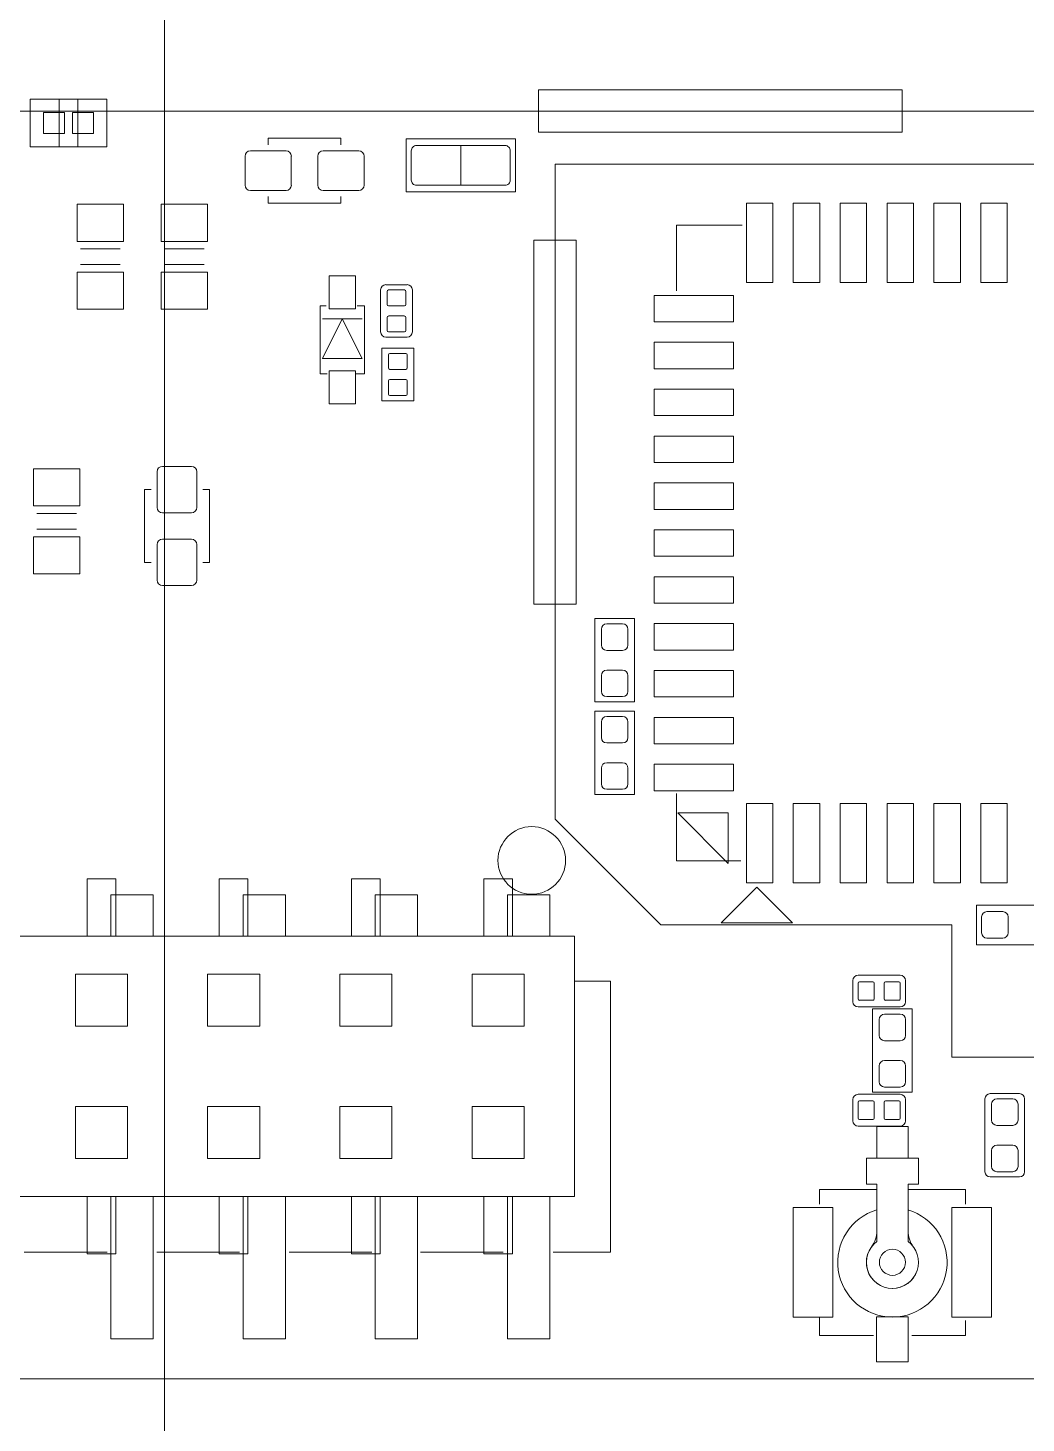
# Model space of a CAD drawing. Extents: x 14416 to 15769, y -3933 to -3562.
# Drawn here: x 14529.78 to 14548.95, y -3880.97 to -3854.19 of the extents above; entities that cross this region are included whole.
import ezdxf

# ---------------------------------------------------------------- set-up
doc = ezdxf.new("R2010")
doc.units = 0
doc.header["$LTSCALE"] = 3
doc.linetypes.add('CENTER', pattern=[50.8, 31.75, -6.35, 6.35, -6.35])
doc.layers.get('0').update_dxf_attribs({"color": 2, "linetype": 'CONTINUOUS', "lineweight": 9})

msp = doc.modelspace()

# ---------------------------------------------------------------- linework, layer by layer
at = {"color": 1, "linetype": 'CENTER'}
msp.add_line((14532.399, -3917.917), (14532.399, -3581.735), dxfattribs=at)
at = {"color": 6, "linetype": 'Continuous'}
for p, q in [((14539.587, -3856.194), (14539.587, -3855.381)), ((14539.587, -3855.381), (14546.572, -3855.381)), ((14546.572, -3855.381), (14546.572, -3856.194)), ((14530.075, -3856.219), (14530.075, -3855.813)), ((14530.075, -3855.813), (14530.481, -3855.813)), ((14530.481, -3855.813), (14530.481, -3856.219)), ((14530.634, -3856.219), (14530.634, -3855.813)), ((14530.634, -3855.813), (14531.04, -3855.813)), ((14531.04, -3855.813), (14531.04, -3856.219)), ((14530.481, -3856.219), (14530.075, -3856.219)), ((14531.04, -3856.219), (14530.634, -3856.219)), ((14537.242, -3856.448), (14538.942, -3856.448)), ((14538.092, -3857.21), (14538.092, -3856.448)), ((14546.572, -3856.194), (14539.587, -3856.194)), ((14533.948, -3857.21), (14533.948, -3856.651)), ((14534.05, -3856.549), (14534.736, -3856.549)), ((14534.837, -3856.651), (14534.837, -3857.21)), ((14535.345, -3857.21), (14535.345, -3856.651)), ((14535.447, -3856.549), (14536.133, -3856.549)), ((14536.234, -3856.651), (14536.234, -3857.21)), ((14537.142, -3857.11), (14537.142, -3856.548)), ((14539.042, -3856.548), (14539.042, -3857.11)), ((14538.942, -3857.21), (14537.242, -3857.21)), ((14534.736, -3857.311), (14534.05, -3857.311)), ((14536.133, -3857.311), (14535.447, -3857.311)), ((14530.723, -3858.287), (14530.723, -3857.576)), ((14530.723, -3857.576), (14531.612, -3857.576)), ((14531.612, -3857.576), (14531.612, -3858.287)), ((14532.336, -3858.287), (14532.336, -3857.576)), ((14532.336, -3857.576), (14533.225, -3857.576)), ((14533.225, -3857.576), (14533.225, -3858.287)), ((14543.579, -3859.078), (14543.579, -3857.554)), ((14543.579, -3857.554), (14544.087, -3857.554)), ((14544.087, -3857.554), (14544.087, -3859.078)), ((14544.479, -3859.078), (14544.479, -3857.554)), ((14544.479, -3857.554), (14544.987, -3857.554)), ((14544.987, -3857.554), (14544.987, -3859.078)), ((14545.379, -3859.078), (14545.379, -3857.554)), ((14545.379, -3857.554), (14545.887, -3857.554)), ((14545.887, -3857.554), (14545.887, -3859.078)), ((14546.279, -3859.078), (14546.279, -3857.554)), ((14546.279, -3857.554), (14546.787, -3857.554)), ((14546.787, -3857.554), (14546.787, -3859.078)), ((14547.179, -3859.078), (14547.179, -3857.554)), ((14547.179, -3857.554), (14547.687, -3857.554)), ((14547.687, -3857.554), (14547.687, -3859.078)), ((14548.079, -3859.078), (14548.079, -3857.554)), ((14548.079, -3857.554), (14548.587, -3857.554)), ((14548.587, -3857.554), (14548.587, -3859.078)), ((14531.612, -3858.287), (14530.723, -3858.287)), ((14533.225, -3858.287), (14532.336, -3858.287)), ((14539.498, -3865.249), (14539.498, -3858.264)), ((14539.498, -3858.264), (14540.311, -3858.264)), ((14540.311, -3858.264), (14540.311, -3865.249)), ((14530.723, -3859.587), (14530.723, -3858.876)), ((14530.723, -3858.876), (14531.612, -3858.876)), ((14531.612, -3858.876), (14531.612, -3859.587)), ((14532.336, -3859.587), (14532.336, -3858.876)), ((14532.336, -3858.876), (14533.225, -3858.876)), ((14533.225, -3858.876), (14533.225, -3859.587)), ((14535.561, -3859.585), (14535.561, -3858.95)), ((14535.561, -3858.95), (14536.069, -3858.95)), ((14536.069, -3858.95), (14536.069, -3859.585)), ((14544.087, -3859.078), (14543.579, -3859.078)), ((14544.987, -3859.078), (14544.479, -3859.078)), ((14545.887, -3859.078), (14545.379, -3859.078)), ((14546.787, -3859.078), (14546.279, -3859.078)), ((14547.687, -3859.078), (14547.179, -3859.078)), ((14548.587, -3859.078), (14548.079, -3859.078)), ((14536.679, -3859.5), (14536.679, -3859.246)), ((14536.704, -3859.22), (14537.009, -3859.22)), ((14537.035, -3859.246), (14537.035, -3859.5)), ((14541.809, -3859.832), (14541.809, -3859.324)), ((14541.809, -3859.324), (14543.333, -3859.324)), ((14543.333, -3859.324), (14543.333, -3859.832)), ((14531.612, -3859.587), (14530.723, -3859.587)), ((14533.225, -3859.587), (14532.336, -3859.587)), ((14536.069, -3859.585), (14535.561, -3859.585)), ((14537.009, -3859.525), (14536.704, -3859.525)), ((14536.679, -3860), (14536.679, -3859.746)), ((14536.704, -3859.72), (14537.009, -3859.72)), ((14537.035, -3859.746), (14537.035, -3860)), ((14543.333, -3859.832), (14541.809, -3859.832)), ((14537.009, -3860.025), (14536.704, -3860.025)), ((14536.704, -3860.719), (14536.704, -3860.465)), ((14536.73, -3860.44), (14537.035, -3860.44)), ((14537.06, -3860.465), (14537.06, -3860.719)), ((14541.809, -3860.732), (14541.809, -3860.224)), ((14541.809, -3860.224), (14543.333, -3860.224)), ((14543.333, -3860.224), (14543.333, -3860.732)), ((14537.035, -3860.744), (14536.73, -3860.744)), ((14543.333, -3860.732), (14541.809, -3860.732)), ((14535.561, -3861.406), (14535.561, -3860.771)), ((14535.561, -3860.771), (14536.069, -3860.771)), ((14536.069, -3860.771), (14536.069, -3861.406)), ((14536.704, -3861.219), (14536.704, -3860.965)), ((14536.73, -3860.94), (14537.035, -3860.94)), ((14537.06, -3860.965), (14537.06, -3861.219)), ((14537.035, -3861.244), (14536.73, -3861.244)), ((14541.809, -3861.632), (14541.809, -3861.124)), ((14541.809, -3861.124), (14543.333, -3861.124)), ((14543.333, -3861.124), (14543.333, -3861.632)), ((14536.069, -3861.406), (14535.561, -3861.406)), ((14543.333, -3861.632), (14541.809, -3861.632)), ((14541.809, -3862.532), (14541.809, -3862.024)), ((14541.809, -3862.024), (14543.333, -3862.024)), ((14543.333, -3862.024), (14543.333, -3862.532)), ((14532.361, -3862.607), (14532.92, -3862.607)), ((14543.333, -3862.532), (14541.809, -3862.532)), ((14529.884, -3863.367), (14529.884, -3862.656)), ((14529.884, -3862.656), (14530.773, -3862.656)), ((14530.773, -3862.656), (14530.773, -3863.367)), ((14532.259, -3863.395), (14532.259, -3862.709)), ((14533.021, -3862.709), (14533.021, -3863.395)), ((14541.809, -3863.432), (14541.809, -3862.924)), ((14541.809, -3862.924), (14543.333, -3862.924)), ((14543.333, -3862.924), (14543.333, -3863.432)), ((14530.773, -3863.367), (14529.884, -3863.367)), ((14532.92, -3863.496), (14532.361, -3863.496)), ((14543.333, -3863.432), (14541.809, -3863.432)), ((14529.884, -3864.667), (14529.884, -3863.956)), ((14529.884, -3863.956), (14530.773, -3863.956)), ((14530.773, -3863.956), (14530.773, -3864.667)), ((14541.809, -3864.332), (14541.809, -3863.824)), ((14541.809, -3863.824), (14543.333, -3863.824)), ((14543.333, -3863.824), (14543.333, -3864.332)), ((14532.259, -3864.792), (14532.259, -3864.106)), ((14532.361, -3864.004), (14532.92, -3864.004)), ((14533.021, -3864.106), (14533.021, -3864.792)), ((14543.333, -3864.332), (14541.809, -3864.332)), ((14530.773, -3864.667), (14529.884, -3864.667)), ((14541.809, -3865.232), (14541.809, -3864.724)), ((14541.809, -3864.724), (14543.333, -3864.724)), ((14543.333, -3864.724), (14543.333, -3865.232)), ((14532.92, -3864.893), (14532.361, -3864.893)), ((14540.311, -3865.249), (14539.498, -3865.249)), ((14543.333, -3865.232), (14541.809, -3865.232)), ((14540.794, -3866.036), (14540.794, -3865.731)), ((14540.895, -3865.63), (14541.2, -3865.63)), ((14541.302, -3865.731), (14541.302, -3866.036)), ((14541.809, -3866.132), (14541.809, -3865.624)), ((14541.809, -3865.624), (14543.333, -3865.624)), ((14543.333, -3865.624), (14543.333, -3866.132)), ((14541.2, -3866.138), (14540.895, -3866.138)), ((14543.333, -3866.132), (14541.809, -3866.132)), ((14540.794, -3866.925), (14540.794, -3866.62)), ((14540.895, -3866.519), (14541.2, -3866.519)), ((14541.302, -3866.62), (14541.302, -3866.925)), ((14541.809, -3867.032), (14541.809, -3866.524)), ((14541.809, -3866.524), (14543.333, -3866.524)), ((14543.333, -3866.524), (14543.333, -3867.032)), ((14541.2, -3867.027), (14540.895, -3867.027)), ((14543.333, -3867.032), (14541.809, -3867.032)), ((14540.895, -3867.408), (14541.2, -3867.408)), ((14541.809, -3867.932), (14541.809, -3867.424)), ((14541.809, -3867.424), (14543.333, -3867.424)), ((14543.333, -3867.424), (14543.333, -3867.932)), ((14540.794, -3867.814), (14540.794, -3867.509)), ((14541.302, -3867.509), (14541.302, -3867.814)), ((14541.2, -3867.916), (14540.895, -3867.916)), ((14543.333, -3867.932), (14541.809, -3867.932)), ((14540.794, -3868.703), (14540.794, -3868.398)), ((14540.895, -3868.297), (14541.2, -3868.297)), ((14541.302, -3868.398), (14541.302, -3868.703)), ((14541.809, -3868.832), (14541.809, -3868.324)), ((14541.809, -3868.324), (14543.333, -3868.324)), ((14543.333, -3868.324), (14543.333, -3868.832)), ((14541.2, -3868.805), (14540.895, -3868.805)), ((14543.333, -3868.832), (14541.809, -3868.832)), ((14543.579, -3870.601), (14543.579, -3869.077)), ((14543.579, -3869.077), (14544.087, -3869.077)), ((14544.087, -3869.077), (14544.087, -3870.601)), ((14544.479, -3870.601), (14544.479, -3869.077)), ((14544.479, -3869.077), (14544.987, -3869.077)), ((14544.987, -3869.077), (14544.987, -3870.601)), ((14545.379, -3870.601), (14545.379, -3869.077)), ((14545.379, -3869.077), (14545.887, -3869.077)), ((14545.887, -3869.077), (14545.887, -3870.601)), ((14546.279, -3870.601), (14546.279, -3869.077)), ((14546.279, -3869.077), (14546.787, -3869.077)), ((14546.787, -3869.077), (14546.787, -3870.601)), ((14547.179, -3870.601), (14547.179, -3869.077)), ((14547.179, -3869.077), (14547.687, -3869.077)), ((14547.687, -3869.077), (14547.687, -3870.601)), ((14548.079, -3870.601), (14548.079, -3869.077)), ((14548.079, -3869.077), (14548.587, -3869.077)), ((14548.587, -3869.077), (14548.587, -3870.601)), ((14544.087, -3870.601), (14543.579, -3870.601)), ((14544.987, -3870.601), (14544.479, -3870.601)), ((14545.887, -3870.601), (14545.379, -3870.601)), ((14546.787, -3870.601), (14546.279, -3870.601)), ((14547.687, -3870.601), (14547.179, -3870.601)), ((14548.587, -3870.601), (14548.079, -3870.601)), ((14531.37, -3871.623), (14531.37, -3870.83)), ((14531.37, -3870.83), (14532.183, -3870.83)), ((14532.183, -3870.83), (14532.183, -3871.623)), ((14533.91, -3871.623), (14533.91, -3870.83)), ((14533.91, -3870.83), (14534.723, -3870.83)), ((14534.723, -3870.83), (14534.723, -3871.623)), ((14536.45, -3871.623), (14536.45, -3870.83)), ((14536.45, -3870.83), (14537.263, -3870.83)), ((14537.263, -3870.83), (14537.263, -3871.623)), ((14538.99, -3871.623), (14538.99, -3870.83)), ((14538.99, -3870.83), (14539.803, -3870.83)), ((14539.803, -3870.83), (14539.803, -3871.623)), ((14548.198, -3871.154), (14548.503, -3871.154)), ((14548.096, -3871.561), (14548.096, -3871.256)), ((14548.604, -3871.256), (14548.604, -3871.561)), ((14548.503, -3871.662), (14548.198, -3871.662)), ((14545.725, -3872.831), (14545.725, -3872.526)), ((14545.751, -3872.501), (14546.005, -3872.501)), ((14546.03, -3872.526), (14546.03, -3872.831)), ((14546.225, -3872.831), (14546.225, -3872.526)), ((14546.251, -3872.501), (14546.505, -3872.501)), ((14546.53, -3872.526), (14546.53, -3872.831)), ((14546.005, -3872.856), (14545.751, -3872.856)), ((14546.505, -3872.856), (14546.251, -3872.856)), ((14546.128, -3873.529), (14546.128, -3873.224)), ((14546.229, -3873.123), (14546.534, -3873.123)), ((14546.636, -3873.224), (14546.636, -3873.529)), ((14546.534, -3873.631), (14546.229, -3873.631)), ((14546.128, -3874.418), (14546.128, -3874.113)), ((14546.229, -3874.012), (14546.534, -3874.012)), ((14546.636, -3874.113), (14546.636, -3874.418)), ((14546.534, -3874.52), (14546.229, -3874.52)), ((14545.725, -3875.117), (14545.725, -3874.812)), ((14545.751, -3874.787), (14546.005, -3874.787)), ((14546.03, -3874.812), (14546.03, -3875.117)), ((14546.225, -3875.117), (14546.225, -3874.812)), ((14546.251, -3874.787), (14546.505, -3874.787)), ((14546.53, -3874.812), (14546.53, -3875.117)), ((14548.287, -3875.155), (14548.287, -3874.85)), ((14548.388, -3874.748), (14548.693, -3874.748)), ((14548.795, -3874.85), (14548.795, -3875.155)), ((14546.005, -3875.142), (14545.751, -3875.142)), ((14546.505, -3875.142), (14546.251, -3875.142)), ((14548.693, -3875.256), (14548.388, -3875.256)), ((14548.287, -3876.044), (14548.287, -3875.739)), ((14548.388, -3875.637), (14548.693, -3875.637)), ((14548.795, -3875.739), (14548.795, -3876.044)), ((14545.882, -3875.885), (14545.882, -3876.385)), ((14546.882, -3875.885), (14545.882, -3875.885)), ((14546.882, -3876.385), (14546.882, -3875.885)), ((14548.693, -3876.145), (14548.388, -3876.145)), ((14545.882, -3876.385), (14546.082, -3876.385)), ((14546.082, -3876.385), (14546.082, -3877.485)), ((14546.682, -3877.485), (14546.682, -3876.385)), ((14546.682, -3876.385), (14546.882, -3876.385)), ((14531.37, -3879.353), (14531.37, -3876.623)), ((14532.183, -3876.623), (14532.183, -3879.353)), ((14533.91, -3879.353), (14533.91, -3876.623)), ((14534.723, -3876.623), (14534.723, -3879.353)), ((14536.45, -3879.353), (14536.45, -3876.623)), ((14537.263, -3876.623), (14537.263, -3879.353)), ((14538.99, -3879.353), (14538.99, -3876.623)), ((14539.803, -3876.623), (14539.803, -3879.353)), ((14544.476, -3878.939), (14544.476, -3876.831)), ((14544.476, -3876.831), (14545.238, -3876.831)), ((14545.238, -3876.831), (14545.238, -3878.939)), ((14547.526, -3878.939), (14547.526, -3876.831)), ((14547.526, -3876.831), (14548.288, -3876.831)), ((14548.288, -3876.831), (14548.288, -3878.939)), ((14545.238, -3878.939), (14544.476, -3878.939)), ((14546.077, -3879.792), (14546.077, -3878.929)), ((14546.077, -3878.929), (14546.687, -3878.929)), ((14546.687, -3878.929), (14546.687, -3879.792)), ((14548.288, -3878.939), (14547.526, -3878.939)), ((14532.183, -3879.353), (14531.37, -3879.353)), ((14534.723, -3879.353), (14533.91, -3879.353)), ((14537.263, -3879.353), (14536.45, -3879.353)), ((14539.803, -3879.353), (14538.99, -3879.353)), ((14546.687, -3879.792), (14546.077, -3879.792))]:
    msp.add_line(p, q, dxfattribs=at)
at = {"color": 5, "linetype": 'Continuous'}
for p, q in [((14529.821, -3856.473), (14529.821, -3855.559)), ((14529.821, -3855.559), (14531.294, -3855.559)), ((14530.38, -3856.473), (14530.38, -3855.559)), ((14530.735, -3855.559), (14530.735, -3856.473)), ((14531.294, -3855.559), (14531.294, -3856.473)), ((14534.393, -3856.435), (14534.393, -3856.308)), ((14534.393, -3856.308), (14535.79, -3856.308)), ((14535.79, -3856.308), (14535.79, -3856.435)), ((14537.041, -3856.321), (14537.041, -3857.337)), ((14539.144, -3856.321), (14537.041, -3856.321)), ((14539.144, -3857.337), (14539.144, -3856.321)), ((14531.294, -3856.473), (14529.821, -3856.473)), ((14534.393, -3857.553), (14534.393, -3857.426)), ((14535.79, -3857.426), (14535.79, -3857.553)), ((14537.041, -3857.337), (14539.144, -3857.337)), ((14535.79, -3857.553), (14534.393, -3857.553)), ((14542.233, -3859.238), (14542.233, -3857.978)), ((14542.233, -3857.978), (14543.494, -3857.978)), ((14531.548, -3858.429), (14530.786, -3858.429)), ((14533.161, -3858.429), (14532.399, -3858.429)), ((14531.548, -3858.734), (14530.786, -3858.734)), ((14533.161, -3858.734), (14532.399, -3858.734)), ((14536.654, -3859.119), (14537.06, -3859.119)), ((14536.552, -3860.025), (14536.552, -3859.22)), ((14537.162, -3859.22), (14537.162, -3860.025)), ((14535.391, -3860.829), (14535.391, -3859.526)), ((14535.391, -3859.526), (14535.508, -3859.526)), ((14536.1, -3859.526), (14536.24, -3859.526)), ((14536.24, -3859.526), (14536.24, -3860.829)), ((14535.815, -3859.775), (14535.434, -3860.537)), ((14536.196, -3859.775), (14535.434, -3859.775)), ((14536.196, -3860.537), (14535.815, -3859.775)), ((14537.06, -3860.127), (14536.654, -3860.127)), ((14536.577, -3861.346), (14536.577, -3860.338)), ((14536.577, -3860.338), (14537.187, -3860.338)), ((14537.187, -3860.338), (14537.187, -3861.346)), ((14535.434, -3860.537), (14536.196, -3860.537)), ((14535.526, -3860.829), (14535.391, -3860.829)), ((14536.24, -3860.829), (14536.08, -3860.829)), ((14537.187, -3861.346), (14536.577, -3861.346)), ((14532.018, -3864.449), (14532.018, -3863.052)), ((14532.018, -3863.052), (14532.145, -3863.052)), ((14533.136, -3863.052), (14533.263, -3863.052)), ((14533.263, -3863.052), (14533.263, -3864.449)), ((14529.948, -3863.509), (14530.71, -3863.509)), ((14529.948, -3863.814), (14530.71, -3863.814)), ((14532.145, -3864.449), (14532.018, -3864.449)), ((14533.263, -3864.449), (14533.136, -3864.449)), ((14540.667, -3865.528), (14540.667, -3867.128)), ((14541.429, -3865.528), (14540.667, -3865.528)), ((14541.429, -3867.128), (14541.429, -3865.528)), ((14540.667, -3867.128), (14541.429, -3867.128)), ((14540.667, -3867.306), (14540.667, -3868.906)), ((14541.429, -3867.306), (14540.667, -3867.306)), ((14541.429, -3868.906), (14541.429, -3867.306)), ((14540.667, -3868.906), (14541.429, -3868.906)), ((14542.233, -3870.178), (14542.233, -3868.889)), ((14543.228, -3869.26), (14542.26, -3869.26)), ((14542.26, -3869.26), (14543.23, -3870.23)), ((14543.23, -3869.262), (14543.228, -3869.26)), ((14543.23, -3869.944), (14543.23, -3869.262)), ((14543.23, -3870.23), (14543.23, -3869.944)), ((14543.23, -3869.944), (14543.23, -3869.944)), ((14543.473, -3870.178), (14542.233, -3870.178)), ((14543.775, -3870.682), (14543.091, -3871.367)), ((14543.778, -3870.682), (14543.775, -3870.682)), ((14544.26, -3871.164), (14543.778, -3870.682)), ((14544.463, -3871.367), (14544.26, -3871.164)), ((14547.995, -3871.027), (14547.995, -3871.789)), ((14549.595, -3871.027), (14547.995, -3871.027)), ((14543.091, -3871.367), (14544.463, -3871.367)), ((14547.995, -3871.789), (14549.595, -3871.789)), ((14540.279, -3872.49), (14540.968, -3872.49)), ((14540.968, -3872.49), (14540.968, -3877.693)), ((14545.624, -3872.882), (14545.624, -3872.475)), ((14545.725, -3872.374), (14546.53, -3872.374)), ((14546.632, -3872.475), (14546.632, -3872.882)), ((14546.53, -3872.983), (14545.725, -3872.983)), ((14546.001, -3873.021), (14546.001, -3874.621)), ((14546.763, -3873.021), (14546.001, -3873.021)), ((14546.763, -3874.621), (14546.763, -3873.021)), ((14545.725, -3874.66), (14546.53, -3874.66)), ((14546.001, -3874.621), (14546.763, -3874.621)), ((14548.261, -3874.647), (14548.82, -3874.647)), ((14545.624, -3875.168), (14545.624, -3874.761)), ((14546.632, -3874.761), (14546.632, -3875.168)), ((14548.16, -3876.145), (14548.16, -3874.748)), ((14548.922, -3874.748), (14548.922, -3876.145)), ((14546.53, -3875.269), (14545.725, -3875.269)), ((14546.082, -3875.277), (14546.082, -3875.884)), ((14546.082, -3875.277), (14546.682, -3875.277)), ((14546.682, -3875.277), (14546.682, -3875.88)), ((14548.82, -3876.247), (14548.261, -3876.247)), ((14544.98, -3876.771), (14544.98, -3876.484)), ((14544.98, -3876.484), (14546.079, -3876.484)), ((14547.783, -3876.484), (14546.686, -3876.484)), ((14547.783, -3876.484), (14547.783, -3876.768)), ((14546.682, -3876.747), (14546.682, -3876.747)), ((14531.302, -3877.693), (14529.708, -3877.693)), ((14533.842, -3877.693), (14532.251, -3877.693)), ((14536.383, -3877.693), (14534.798, -3877.693)), ((14538.906, -3877.693), (14537.321, -3877.693)), ((14540.968, -3877.693), (14539.864, -3877.693)), ((14544.98, -3879.287), (14544.98, -3878.943)), ((14547.783, -3879), (14547.783, -3879.287)), ((14546.016, -3879.287), (14544.98, -3879.287)), ((14547.783, -3879.287), (14546.752, -3879.287))]:
    msp.add_line(p, q, dxfattribs=at)
at = {"color": 1, "linetype": 'Continuous'}
for p, q in [((14552.224, -3855.787), (14506.377, -3855.787)), ((14539.905, -3856.803), (14539.905, -3869.376)), ((14558.574, -3856.803), (14539.905, -3856.803)), ((14539.905, -3869.376), (14541.937, -3871.408)), ((14541.937, -3871.408), (14547.525, -3871.408)), ((14547.525, -3871.408), (14547.525, -3873.948)), ((14547.525, -3873.948), (14558.574, -3873.948))]:
    msp.add_line(p, q, dxfattribs=at)
at = {"color": 4, "linetype": 'Continuous'}
for p, q in [((14530.914, -3870.523), (14530.914, -3871.623)), ((14531.464, -3870.523), (14530.914, -3870.523)), ((14531.464, -3871.623), (14531.464, -3870.523)), ((14533.454, -3870.523), (14533.454, -3871.623)), ((14534.004, -3870.523), (14533.454, -3870.523)), ((14534.004, -3871.623), (14534.004, -3870.523)), ((14535.994, -3870.523), (14535.994, -3871.623)), ((14536.544, -3870.523), (14535.994, -3870.523)), ((14536.544, -3871.623), (14536.544, -3870.523)), ((14538.534, -3870.523), (14538.534, -3871.623)), ((14539.084, -3870.523), (14538.534, -3870.523)), ((14539.084, -3871.623), (14539.084, -3870.523)), ((14530.914, -3876.623), (14530.914, -3877.723)), ((14531.464, -3877.723), (14531.464, -3876.623)), ((14533.454, -3876.623), (14533.454, -3877.723)), ((14534.004, -3877.723), (14534.004, -3876.623)), ((14535.994, -3876.623), (14535.994, -3877.723)), ((14536.544, -3877.723), (14536.544, -3876.623)), ((14538.534, -3876.623), (14538.534, -3877.723)), ((14539.084, -3877.723), (14539.084, -3876.623)), ((14530.914, -3877.723), (14531.464, -3877.723)), ((14533.454, -3877.723), (14534.004, -3877.723)), ((14535.994, -3877.723), (14536.544, -3877.723)), ((14538.534, -3877.723), (14539.084, -3877.723))]:
    msp.add_line(p, q, dxfattribs=at)
at = {"color": 7, "linetype": 'Continuous'}
for p, q in [((14540.279, -3871.623), (14509.399, -3871.623)), ((14540.279, -3871.623), (14540.279, -3876.623)), ((14530.689, -3872.353), (14530.689, -3873.353)), ((14531.689, -3872.353), (14530.689, -3872.353)), ((14531.689, -3873.353), (14531.689, -3872.353)), ((14533.229, -3872.353), (14533.229, -3873.353)), ((14534.229, -3872.353), (14533.229, -3872.353)), ((14534.229, -3873.353), (14534.229, -3872.353)), ((14535.769, -3872.353), (14535.769, -3873.353)), ((14536.769, -3872.353), (14535.769, -3872.353)), ((14536.769, -3873.353), (14536.769, -3872.353)), ((14538.309, -3872.353), (14538.309, -3873.353)), ((14539.309, -3872.353), (14538.309, -3872.353)), ((14539.309, -3873.353), (14539.309, -3872.353)), ((14530.689, -3873.353), (14531.689, -3873.353)), ((14533.229, -3873.353), (14534.229, -3873.353)), ((14535.769, -3873.353), (14536.769, -3873.353)), ((14538.309, -3873.353), (14539.309, -3873.353)), ((14530.689, -3874.893), (14530.689, -3875.893)), ((14531.689, -3874.893), (14530.689, -3874.893)), ((14531.689, -3875.893), (14531.689, -3874.893)), ((14533.229, -3874.893), (14533.229, -3875.893)), ((14534.229, -3874.893), (14533.229, -3874.893)), ((14534.229, -3875.893), (14534.229, -3874.893)), ((14535.769, -3874.893), (14535.769, -3875.893)), ((14536.769, -3874.893), (14535.769, -3874.893)), ((14536.769, -3875.893), (14536.769, -3874.893)), ((14538.309, -3874.893), (14538.309, -3875.893)), ((14539.309, -3874.893), (14538.309, -3874.893)), ((14539.309, -3875.893), (14539.309, -3874.893)), ((14530.689, -3875.893), (14531.689, -3875.893)), ((14533.229, -3875.893), (14534.229, -3875.893)), ((14535.769, -3875.893), (14536.769, -3875.893)), ((14538.309, -3875.893), (14539.309, -3875.893)), ((14540.279, -3876.623), (14509.399, -3876.623)), ((14507.599, -3880.123), (14574.899, -3880.123))]:
    msp.add_line(p, q, dxfattribs=at)
at = {"color": 5, "linetype": 'Continuous'}
for centre, radius in [((14539.455, -3870.171), 0.649), ((14546.382, -3877.885), 0.25)]:
    msp.add_circle(centre, radius, dxfattribs=at)
at = {"color": 6, "linetype": 'Continuous'}
for centre, radius, start, end in [((14537.242, -3856.548), 0.1, 89.9989, 180.0011), ((14538.942, -3856.548), 0.1, 359.9989, 90.0011), ((14534.05, -3856.651), 0.102, 90, 180), ((14534.736, -3856.651), 0.102, 360, 90), ((14535.447, -3856.651), 0.102, 90, 180), ((14536.133, -3856.651), 0.102, 360, 90), ((14534.05, -3857.21), 0.102, 180, 270), ((14534.736, -3857.21), 0.102, 270, 0), ((14535.447, -3857.21), 0.102, 180, 270), ((14536.133, -3857.21), 0.102, 270, 0), ((14537.242, -3857.11), 0.1, 179.9989, 270.0011), ((14538.942, -3857.11), 0.1, 269.9989, 0.0011), ((14536.704, -3859.246), 0.0254, 90, 180), ((14537.009, -3859.246), 0.0254, 360, 90), ((14536.704, -3859.5), 0.0254, 180, 270), ((14537.009, -3859.5), 0.0254, 270, 0), ((14536.704, -3859.746), 0.0254, 90, 180), ((14537.009, -3859.746), 0.0254, 360, 90), ((14536.704, -3860), 0.0254, 180, 270), ((14537.009, -3860), 0.0254, 270, 0), ((14536.73, -3860.465), 0.0254, 90, 180), ((14537.035, -3860.465), 0.0254, 360, 90), ((14536.73, -3860.719), 0.0254, 180, 270), ((14537.035, -3860.719), 0.0254, 270, 0), ((14536.73, -3860.965), 0.0254, 90, 180), ((14537.035, -3860.965), 0.0254, 360, 90), ((14536.73, -3861.219), 0.0254, 180, 270), ((14537.035, -3861.219), 0.0254, 270, 0), ((14532.361, -3862.709), 0.102, 90, 180), ((14532.92, -3862.709), 0.102, 360, 90), ((14532.361, -3863.395), 0.102, 180, 270), ((14532.92, -3863.395), 0.102, 270, 0), ((14532.361, -3864.106), 0.102, 90, 180), ((14532.92, -3864.106), 0.102, 360, 90), ((14532.361, -3864.792), 0.102, 180, 270), ((14532.92, -3864.792), 0.102, 270, 0), ((14540.895, -3865.731), 0.102, 90, 180), ((14541.2, -3865.731), 0.102, 360, 90), ((14540.895, -3866.036), 0.102, 180, 270), ((14541.2, -3866.036), 0.102, 270, 0), ((14540.895, -3866.62), 0.102, 90, 180), ((14541.2, -3866.62), 0.102, 360, 90), ((14540.895, -3866.925), 0.102, 180, 270), ((14541.2, -3866.925), 0.102, 270, 0), ((14540.895, -3867.509), 0.102, 90, 180), ((14541.2, -3867.509), 0.102, 360, 90), ((14540.895, -3867.814), 0.102, 180, 270), ((14541.2, -3867.814), 0.102, 270, 0), ((14540.895, -3868.398), 0.102, 90, 180), ((14541.2, -3868.398), 0.102, 360, 90), ((14540.895, -3868.703), 0.102, 180, 270), ((14541.2, -3868.703), 0.102, 270, 0), ((14548.198, -3871.256), 0.102, 90, 180), ((14548.503, -3871.256), 0.102, 360, 90), ((14548.198, -3871.561), 0.102, 180, 270), ((14548.503, -3871.561), 0.102, 270, 0), ((14545.751, -3872.526), 0.0254, 90, 180), ((14546.005, -3872.526), 0.0254, 360, 90), ((14546.251, -3872.526), 0.0254, 90, 180), ((14546.505, -3872.526), 0.0254, 360, 90), ((14545.751, -3872.831), 0.0254, 180, 270), ((14546.005, -3872.831), 0.0254, 270, 0), ((14546.251, -3872.831), 0.0254, 180, 270), ((14546.505, -3872.831), 0.0254, 270, 0), ((14546.229, -3873.224), 0.102, 90, 180), ((14546.534, -3873.224), 0.102, 360, 90), ((14546.229, -3873.529), 0.102, 180, 270), ((14546.534, -3873.529), 0.102, 270, 0), ((14546.229, -3874.113), 0.102, 90, 180), ((14546.534, -3874.113), 0.102, 360, 90), ((14546.229, -3874.418), 0.102, 180, 270), ((14546.534, -3874.418), 0.102, 270, 0), ((14545.751, -3874.812), 0.0254, 90, 180), ((14546.005, -3874.812), 0.0254, 360, 90), ((14546.251, -3874.812), 0.0254, 90, 180), ((14546.505, -3874.812), 0.0254, 360, 90), ((14548.388, -3874.85), 0.102, 90, 180), ((14548.693, -3874.85), 0.102, 360, 90), ((14545.751, -3875.117), 0.0254, 180, 270), ((14546.005, -3875.117), 0.0254, 270, 0), ((14546.251, -3875.117), 0.0254, 180, 270), ((14546.505, -3875.117), 0.0254, 270, 0), ((14548.388, -3875.155), 0.102, 180, 270), ((14548.693, -3875.155), 0.102, 270, 0), ((14548.388, -3875.739), 0.102, 90, 180), ((14548.693, -3875.739), 0.102, 360, 90), ((14548.388, -3876.044), 0.102, 180, 270), ((14548.693, -3876.044), 0.102, 270, 0), ((14546.382, -3877.885), 0.5, 126.8691, 53.1309)]:
    msp.add_arc(centre, radius, start, end, dxfattribs=at)
at = {"color": 5, "linetype": 'Continuous'}
for centre, radius, start, end in [((14536.654, -3859.22), 0.102, 90, 180), ((14537.06, -3859.22), 0.102, 360, 90), ((14536.654, -3860.025), 0.102, 180, 270), ((14537.06, -3860.025), 0.102, 270, 0), ((14545.725, -3872.475), 0.102, 90, 180), ((14546.53, -3872.475), 0.102, 360, 90), ((14545.725, -3872.882), 0.102, 180, 270), ((14546.53, -3872.882), 0.102, 270, 0), ((14545.725, -3874.761), 0.102, 90, 180), ((14546.53, -3874.761), 0.102, 360, 90), ((14548.261, -3874.748), 0.102, 90, 180), ((14548.82, -3874.748), 0.102, 360, 90), ((14545.725, -3875.168), 0.102, 180, 270), ((14546.53, -3875.168), 0.102, 270, 0), ((14548.261, -3876.145), 0.102, 180, 270), ((14548.82, -3876.145), 0.102, 270, 0), ((14546.382, -3877.885), 1.05, 106.5463, 73.4826), ((14545.582, -3877.285), 0.5, 323.1301, 0), ((14547.182, -3877.285), 0.5, 180, 216.8699), ((14546.382, -3877.886), 0.5, 142.7999, 0.032)]:
    msp.add_arc(centre, radius, start, end, dxfattribs=at)

doc.saveas('drawing.dxf')
